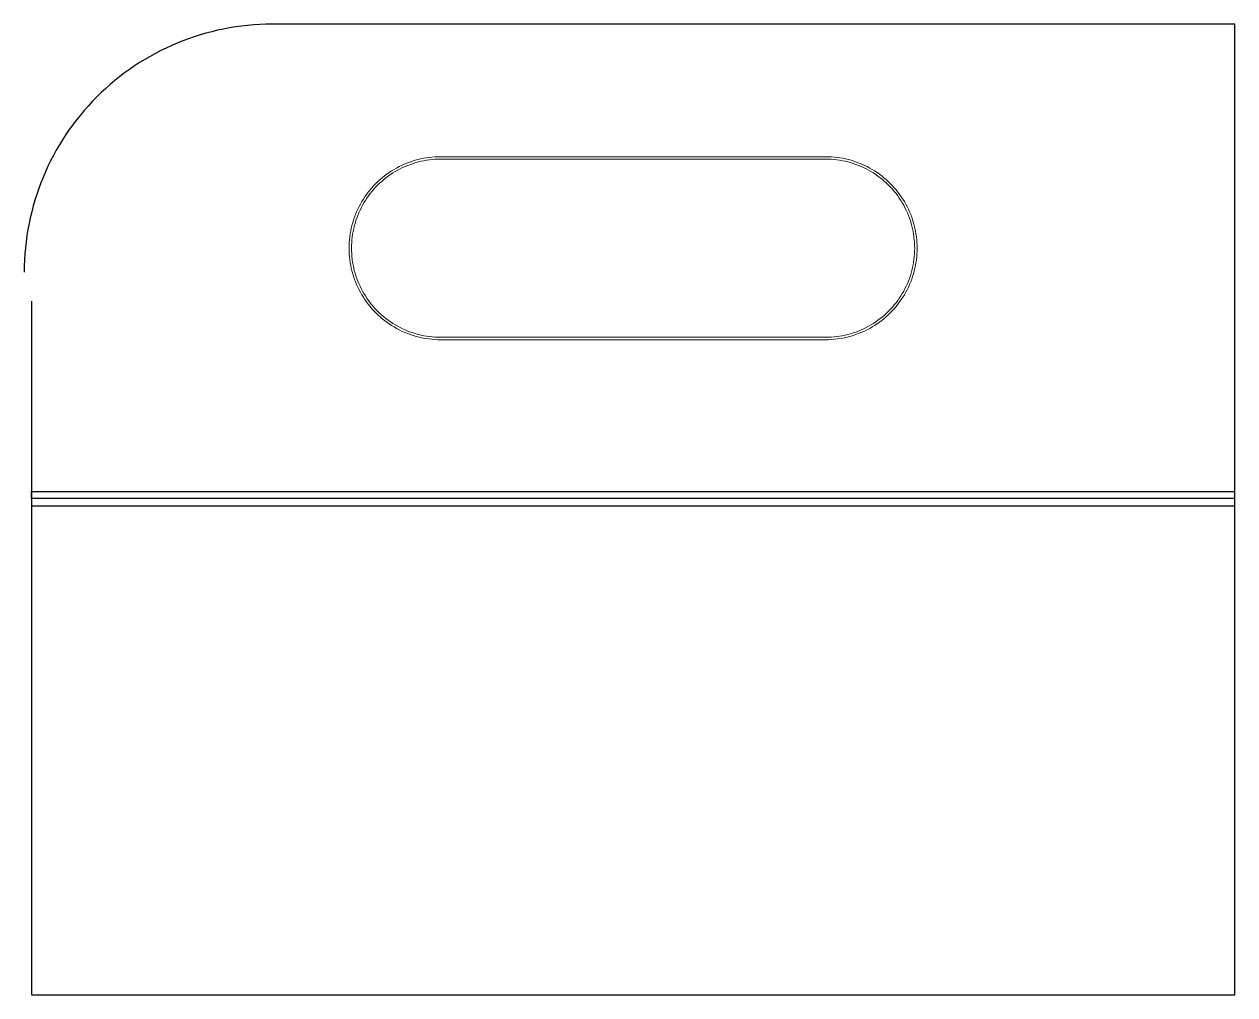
# Model space of a CAD drawing. Header units: millimetres. Extents: x 149 to 400, y 320 to 522.
import ezdxf

# ---------------------------------------------------------------- set-up
doc = ezdxf.new("R2010")
doc.units = ezdxf.units.MM
doc.layers.add('TOP_Full_CutOut_45', color=5, linetype='Continuous')
doc.layers.add('TOP_Full_CutOut_90_1', color=7, linetype='Continuous', lineweight=18)
doc.layers.add('TOP_Full_CutOut_90_2', color=7, linetype='Continuous', lineweight=18)

msp = doc.modelspace()

# ---------------------------------------------------------------- linework, layer by layer
msp.add_lwpolyline([(200.312053, 521.675744, 0.414214), (148.812053, 470.175744)], format="xyb")
for points in [[(400.312053, 521.675744), (200.312053, 521.675744)], [(150.312053, 421.675759), (400.312053, 421.675759), (400.312053, 423.175759), (150.312053, 423.175759), (150.312053, 424.675759), (400.312053, 424.675759)]]:
    msp.add_lwpolyline(points)
at = {"layer": 'TOP_Full_CutOut_45'}
msp.add_lwpolyline([(150.312053, 464.175744), (150.312053, 320.175744), (400.312053, 320.175744), (400.312053, 521.675744)], dxfattribs=at)
at = {"layer": 'TOP_Full_CutOut_90_1'}
msp.add_lwpolyline([(234.730961, 456.685058), (234.150441, 456.712434), (233.571068, 456.758032), (232.993412, 456.821806), (232.418045, 456.903692), (231.845534, 457.003611), (231.276444, 457.121464), (230.711337, 457.257135), (230.15077, 457.410488), (229.595297, 457.581374), (229.045465, 457.769624), (228.501818, 457.975051), (227.964891, 458.197453), (227.435216, 458.436611), (226.913314, 458.692288), (226.3997, 458.964232), (225.894882, 459.252175), (225.399357, 459.555833), (224.913615, 459.874906), (224.438135, 460.209079), (223.973386, 460.558022), (223.519828, 460.921391), (223.077906, 461.298827), (222.648059, 461.689959), (222.230709, 462.094399), (221.826269, 462.511749), (221.435137, 462.941596), (221.057701, 463.383517), (220.694332, 463.837076), (220.345389, 464.301825), (220.011216, 464.777305), (219.692143, 465.263047), (219.388485, 465.758571), (219.100542, 466.263389), (218.828597, 466.777003), (218.57292, 467.298905), (218.333762, 467.828581), (218.11136, 468.365507), (217.905933, 468.909154), (217.717683, 469.458986), (217.546797, 470.014459), (217.393444, 470.575026), (217.257773, 471.140134), (217.13992, 471.709224), (217.040001, 472.281735), (216.958114, 472.857102), (216.894341, 473.434757), (216.848743, 474.01413), (216.821366, 474.59465), (216.812238, 475.175743), (216.821366, 475.756837), (216.848743, 476.337356), (216.894341, 476.91673), (216.958114, 477.494385), (217.040001, 478.069752), (217.13992, 478.642263), (217.257773, 479.211353), (217.393443, 479.77646), (217.546797, 480.337027), (217.717683, 480.892501), (217.905932, 481.442332), (218.11136, 481.98598), (218.333762, 482.522906), (218.572919, 483.052582), (218.828597, 483.574484), (219.100541, 484.088097), (219.388484, 484.592916), (219.692142, 485.08844), (220.011215, 485.574182), (220.345388, 486.049662), (220.694331, 486.514411), (221.0577, 486.96797), (221.435136, 487.409891), (221.826268, 487.839739), (222.230708, 488.257088), (222.648058, 488.661529), (223.077905, 489.05266), (223.519827, 489.430096), (223.973385, 489.793465), (224.438134, 490.142409), (224.913614, 490.476581), (225.399356, 490.795654), (225.89488, 491.099312), (226.399699, 491.387255), (226.913312, 491.6592), (227.435214, 491.914877), (227.96489, 492.154035), (228.501816, 492.376437), (229.045464, 492.581864), (229.595295, 492.770114), (230.150769, 492.940999), (230.711336, 493.094353), (231.276443, 493.230024), (231.845533, 493.347876), (232.418044, 493.447796), (232.993411, 493.529682), (233.571066, 493.593456), (234.15044, 493.639054), (234.730959, 493.66643), (235.323834, 493.675744), (315.300271, 493.675744), (315.893146, 493.66643), (316.473666, 493.639054), (317.053039, 493.593456), (317.630694, 493.529682), (318.206061, 493.447796), (318.778572, 493.347876), (319.347662, 493.230024), (319.91277, 493.094353), (320.473337, 492.940999), (321.02881, 492.770114), (321.578642, 492.581864), (322.122289, 492.376437), (322.659215, 492.154035), (323.188891, 491.914877), (323.710793, 491.6592), (324.224407, 491.387255), (324.729225, 491.099312), (325.224749, 490.795654), (325.710491, 490.476581), (326.185971, 490.142409), (326.65072, 489.793465), (327.104279, 489.430096), (327.5462, 489.05266), (327.976048, 488.661529), (328.393398, 488.257088), (328.797838, 487.839739), (329.188969, 487.409891), (329.566405, 486.96797), (329.929774, 486.514411), (330.278718, 486.049662), (330.61289, 485.574182), (330.931963, 485.08844), (331.235621, 484.592916), (331.523564, 484.088097), (331.795509, 483.574484), (332.051186, 483.052582), (332.290344, 482.522906), (332.512746, 481.98598), (332.718173, 481.442332), (332.906422, 480.892501), (333.077308, 480.337027), (333.230662, 479.77646), (333.366332, 479.211353), (333.484185, 478.642263), (333.584104, 478.069752), (333.665991, 477.494385), (333.729765, 476.91673), (333.775362, 476.337356), (333.802739, 475.756837), (333.811868, 475.175743), (333.802739, 474.59465), (333.775362, 474.01413), (333.729765, 473.434757), (333.665991, 472.857102), (333.584104, 472.281735), (333.484185, 471.709224), (333.366332, 471.140134), (333.230662, 470.575026), (333.077308, 470.014459), (332.906422, 469.458986), (332.718172, 468.909154), (332.512745, 468.365507), (332.290343, 467.828581), (332.051185, 467.298905), (331.795508, 466.777003), (331.523564, 466.263389), (331.23562, 465.758571), (330.931963, 465.263047), (330.61289, 464.777305), (330.278717, 464.301825), (329.929774, 463.837076), (329.566404, 463.383517), (329.188968, 462.941596), (328.797837, 462.511749), (328.393397, 462.094399), (327.976047, 461.689959), (327.546199, 461.298827), (327.104278, 460.921391), (326.650719, 460.558022), (326.18597, 460.209079), (325.71049, 459.874906), (325.224748, 459.555833), (324.729224, 459.252175), (324.224405, 458.964232), (323.710792, 458.692288), (323.18889, 458.436611), (322.659214, 458.197453), (322.122288, 457.975051), (321.57864, 457.769624), (321.028809, 457.581374), (320.473335, 457.410488), (319.912768, 457.257135), (319.347661, 457.121464), (318.778571, 457.003611), (318.20606, 456.903692), (317.630693, 456.821806), (317.053038, 456.758032), (316.473664, 456.712434), (315.893145, 456.685058), (315.30027, 456.675744), (235.323835, 456.675744)], close=True, dxfattribs=at)
at = {"layer": 'TOP_Full_CutOut_90_2'}
msp.add_lwpolyline([(234.715254, 456.185243), (234.119042, 456.213359), (233.524008, 456.260189), (232.930738, 456.325687), (232.339818, 456.409787), (231.751832, 456.512407), (231.167359, 456.633446), (230.586977, 456.772783), (230.011257, 456.930282), (229.440769, 457.105787), (228.876075, 457.299125), (228.317733, 457.510105), (227.766293, 457.738519), (227.2223, 457.984141), (226.68629, 458.246729), (226.158793, 458.526025), (225.64033, 458.821751), (225.131411, 459.133617), (224.632539, 459.461315), (224.144206, 459.80452), (223.666895, 460.162896), (223.201076, 460.536087), (222.74721, 460.923726), (222.305743, 461.325429), (221.877112, 461.740802), (221.461739, 462.169433), (221.060036, 462.610899), (220.672397, 463.064766), (220.299206, 463.530585), (219.94083, 464.007896), (219.597624, 464.496228), (219.269927, 464.9951), (218.958061, 465.504019), (218.662334, 466.022483), (218.383039, 466.54998), (218.120451, 467.085989), (217.874828, 467.629982), (217.646414, 468.181422), (217.435434, 468.739765), (217.242096, 469.304458), (217.066591, 469.874947), (216.909092, 470.450666), (216.769755, 471.031049), (216.648716, 471.615521), (216.546096, 472.203508), (216.461996, 472.794427), (216.396498, 473.387697), (216.349668, 473.982731), (216.321551, 474.578943), (216.312176, 475.175743), (216.321551, 475.772544), (216.349668, 476.368756), (216.396498, 476.96379), (216.461996, 477.557059), (216.546096, 478.147979), (216.648716, 478.735965), (216.769754, 479.320438), (216.909092, 479.900821), (217.066591, 480.47654), (217.242096, 481.047028), (217.435434, 481.611722), (217.646414, 482.170065), (217.874828, 482.721505), (218.12045, 483.265498), (218.383038, 483.801507), (218.662334, 484.329004), (218.95806, 484.847468), (219.269926, 485.356387), (219.597624, 485.855259), (219.940829, 486.343591), (220.299205, 486.820902), (220.672396, 487.286721), (221.060035, 487.740588), (221.461738, 488.182054), (221.877111, 488.610685), (222.305742, 489.026058), (222.747209, 489.427762), (223.201075, 489.8154), (223.666894, 490.188592), (224.144205, 490.546967), (224.632538, 490.890173), (225.131409, 491.21787), (225.640328, 491.529736), (226.158792, 491.825463), (226.686289, 492.104758), (227.222298, 492.367346), (227.766292, 492.612969), (228.317731, 492.841383), (228.876074, 493.052363), (229.440768, 493.2457), (230.011256, 493.421206), (230.586975, 493.578705), (231.167358, 493.718042), (231.751831, 493.839081), (232.339817, 493.941701), (232.930737, 494.025801), (233.524006, 494.091299), (234.119041, 494.138129), (234.715252, 494.166245), (235.319907, 494.175744), (315.304199, 494.175744), (315.908853, 494.166245), (316.505065, 494.138129), (317.100099, 494.091299), (317.693369, 494.025801), (318.284288, 493.941701), (318.872275, 493.839081), (319.456747, 493.718042), (320.03713, 493.578705), (320.612849, 493.421206), (321.183338, 493.2457), (321.748032, 493.052363), (322.306374, 492.841383), (322.857814, 492.612969), (323.401807, 492.367346), (323.937816, 492.104758), (324.465313, 491.825463), (324.983777, 491.529736), (325.492696, 491.21787), (325.991568, 490.890173), (326.4799, 490.546967), (326.957211, 490.188592), (327.42303, 489.8154), (327.876897, 489.427762), (328.318363, 489.026058), (328.746995, 488.610685), (329.162367, 488.182054), (329.564071, 487.740588), (329.951709, 487.286721), (330.324901, 486.820902), (330.683276, 486.343591), (331.026482, 485.855259), (331.354179, 485.356387), (331.666045, 484.847468), (331.961772, 484.329004), (332.241067, 483.801507), (332.503655, 483.265498), (332.749278, 482.721505), (332.977691, 482.170065), (333.188671, 481.611722), (333.382009, 481.047028), (333.557514, 480.47654), (333.715013, 479.900821), (333.854351, 479.320438), (333.975389, 478.735965), (334.078009, 478.147979), (334.16211, 477.557059), (334.227607, 476.96379), (334.274437, 476.368756), (334.302554, 475.772544), (334.311929, 475.175743), (334.302554, 474.578943), (334.274437, 473.982731), (334.227607, 473.387697), (334.16211, 472.794427), (334.078009, 472.203508), (333.975389, 471.615521), (333.854351, 471.031049), (333.715013, 470.450666), (333.557514, 469.874947), (333.382009, 469.304458), (333.188671, 468.739765), (332.977691, 468.181422), (332.749277, 467.629982), (332.503655, 467.085989), (332.241066, 466.54998), (331.961771, 466.022483), (331.666045, 465.504019), (331.354179, 464.9951), (331.026481, 464.496228), (330.683275, 464.007896), (330.3249, 463.530585), (329.951709, 463.064766), (329.56407, 462.610899), (329.162366, 462.169433), (328.746994, 461.740802), (328.318362, 461.325429), (327.876896, 460.923726), (327.423029, 460.536087), (326.95721, 460.162896), (326.479899, 459.80452), (325.991567, 459.461315), (325.492695, 459.133617), (324.983776, 458.821751), (324.465312, 458.526025), (323.937815, 458.246729), (323.401806, 457.984141), (322.857812, 457.738519), (322.306373, 457.510105), (321.74803, 457.299125), (321.183336, 457.105787), (320.612848, 456.930282), (320.037129, 456.772783), (319.456746, 456.633446), (318.872273, 456.512407), (318.284287, 456.409787), (317.693367, 456.325687), (317.100098, 456.260189), (316.505063, 456.213359), (315.908852, 456.185243), (315.304197, 456.175744), (235.319908, 456.175744)], close=True, dxfattribs=at)

doc.saveas('drawing.dxf')
